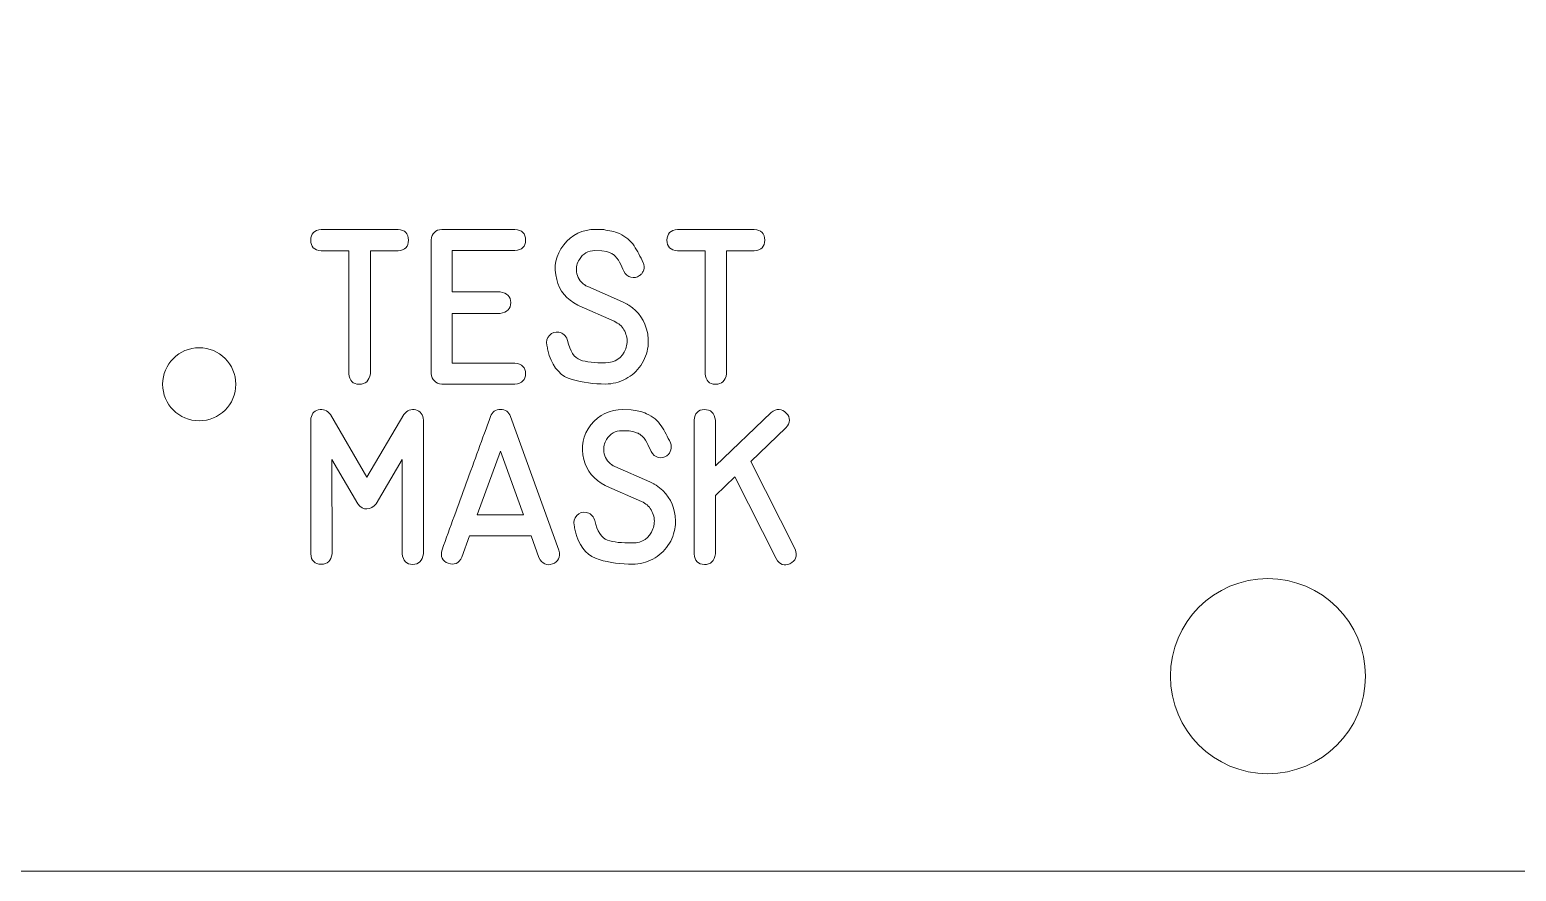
# Model space of a CAD drawing. Header units: millimetres. Extents: x -213 to 146, y -128 to 100.
# Drawn here: x -33.68 to -3.2, y -128.03 to -110.78 of the extents above; entities that cross this region are included whole.
import ezdxf

# ---------------------------------------------------------------- set-up
doc = ezdxf.new("R2010")
doc.units = ezdxf.units.MM
doc.header["$MEASUREMENT"] = 0
doc.layers.add('CUT', color=7, linetype='Continuous')
doc.layers.add('Engrave', color=7, linetype='Continuous')

msp = doc.modelspace()

# ---------------------------------------------------------------- linework, layer by layer
at = {"layer": 'CUT', "color": 250, "lineweight": 9}
for points, knots in [([(44.8641, -128.0302), (44.8641, -128.0302), (65.7599, -128.0302), (65.7599, -128.0302), (65.7599, -128.0302), (66.158, -128.03), (66.5397, -127.8716), (66.821, -127.5899), (66.821, -127.5899), (67.1023, -127.3083), (67.2602, -126.9283), (67.2599, -126.5302), (67.2599, -126.5302), (67.2599, -126.5302), (67.2599, -114.5427), (67.2599, -114.5427), (67.2599, -114.5427), (67.2589, -112.9524), (67.8897, -111.4269), (69.0135, -110.3017), (69.0135, -110.3017), (70.1373, -109.1764), (71.6696, -108.5437), (73.2599, -108.5427), (73.2599, -108.5427), (73.2599, -108.5427), (75.7224, -108.5427), (75.7224, -108.5427), (75.7224, -108.5427), (76.1205, -108.5425), (76.5022, -108.3841), (76.7835, -108.1024), (76.7835, -108.1024), (77.0648, -107.8208), (77.2227, -107.4408), (77.2224, -107.0427), (77.2224, -107.0427), (77.2224, -107.0427), (77.2224, -74.4177), (77.2224, -74.4177), (77.2224, -74.4177), (77.2222, -74.0196), (77.0638, -73.638), (76.7821, -73.3567), (76.7821, -73.3567), (76.5005, -73.0754), (76.1205, -72.9175), (75.7224, -72.9177), (75.7224, -72.9177), (75.7224, -72.9177), (73.2599, -72.9177), (73.2599, -72.9177), (73.2599, -72.9177), (71.6696, -72.9187), (70.1441, -72.288), (69.0189, -71.1642), (69.0189, -71.1642), (67.8937, -70.0404), (67.2609, -68.508), (67.2599, -66.9177), (67.2599, -66.9177), (67.2599, -66.9177), (67.2599, -54.9302), (67.2599, -54.9302), (67.2599, -54.9302), (67.2597, -54.5321), (67.1013, -54.1505), (66.8196, -53.8692), (66.8196, -53.8692), (66.538, -53.5879), (66.158, -53.43), (65.7599, -53.4302), (65.7599, -53.4302), (65.7599, -53.4302), (-55.7651, -53.4302), (-55.7651, -53.4302), (-55.7651, -53.4302), (-56.1631, -53.4305), (-56.5448, -53.5889), (-56.8261, -53.8705), (-56.8261, -53.8705), (-57.1074, -54.1522), (-57.2653, -54.5321), (-57.2651, -54.9302), (-57.2651, -54.9302), (-57.2651, -54.9302), (-57.2651, -66.9177), (-57.2651, -66.9177), (-57.2651, -66.9177), (-57.2641, -68.508), (-57.8948, -70.0336), (-59.0186, -71.1588), (-59.0186, -71.1588), (-60.1424, -72.284), (-61.6748, -72.9167), (-63.2651, -72.9177), (-63.2651, -72.9177), (-63.2651, -72.9177), (-65.7276, -72.9177), (-65.7276, -72.9177), (-65.7276, -72.9177), (-66.1256, -72.918), (-66.5073, -73.0764), (-66.7886, -73.358), (-66.7886, -73.358), (-67.0699, -73.6397), (-67.2278, -74.0196), (-67.2276, -74.4177), (-67.2276, -74.4177), (-67.2276, -74.4177), (-67.2276, -107.0427), (-67.2276, -107.0427), (-67.2276, -107.0427), (-67.2273, -107.4408), (-67.0689, -107.8225), (-66.7873, -108.1038), (-66.7873, -108.1038), (-66.5056, -108.3851), (-66.1256, -108.543), (-65.7276, -108.5427), (-65.7276, -108.5427), (-65.7276, -108.5427), (-63.2651, -108.5427), (-63.2651, -108.5427), (-63.2651, -108.5427), (-61.6748, -108.5417), (-60.1492, -109.1725), (-59.024, -110.2963), (-59.024, -110.2963), (-57.8988, -111.4201), (-57.2661, -112.9524), (-57.2651, -114.5427), (-57.2651, -114.5427), (-57.2651, -114.5427), (-57.2651, -126.5302), (-57.2651, -126.5302), (-57.2651, -126.5302), (-57.2648, -126.9283), (-57.1064, -127.31), (-56.8248, -127.5913), (-56.8248, -127.5913), (-56.5431, -127.8726), (-56.1631, -128.0305), (-55.7651, -128.0302), (-55.7651, -128.0302), (-55.7651, -128.0302), (44.8641, -128.0302), (44.8641, -128.0302)], [0, 0, 0, 0, 0.0263158, 0.0263158, 0.0263158, 0.0263158, 0.0526316, 0.0526316, 0.0526316, 0.0526316, 0.0789474, 0.0789474, 0.0789474, 0.0789474, 0.1052632, 0.1052632, 0.1052632, 0.1052632, 0.1315789, 0.1315789, 0.1315789, 0.1315789, 0.1578947, 0.1578947, 0.1578947, 0.1578947, 0.1842105, 0.1842105, 0.1842105, 0.1842105, 0.2105263, 0.2105263, 0.2105263, 0.2105263, 0.2368421, 0.2368421, 0.2368421, 0.2368421, 0.2631579, 0.2631579, 0.2631579, 0.2631579, 0.2894737, 0.2894737, 0.2894737, 0.2894737, 0.3157895, 0.3157895, 0.3157895, 0.3157895, 0.3421053, 0.3421053, 0.3421053, 0.3421053, 0.3684211, 0.3684211, 0.3684211, 0.3684211, 0.3947368, 0.3947368, 0.3947368, 0.3947368, 0.4210526, 0.4210526, 0.4210526, 0.4210526, 0.4473684, 0.4473684, 0.4473684, 0.4473684, 0.4736842, 0.4736842, 0.4736842, 0.4736842, 0.5, 0.5, 0.5, 0.5, 0.5263158, 0.5263158, 0.5263158, 0.5263158, 0.5526316, 0.5526316, 0.5526316, 0.5526316, 0.5789474, 0.5789474, 0.5789474, 0.5789474, 0.6052632, 0.6052632, 0.6052632, 0.6052632, 0.6315789, 0.6315789, 0.6315789, 0.6315789, 0.6578947, 0.6578947, 0.6578947, 0.6578947, 0.6842105, 0.6842105, 0.6842105, 0.6842105, 0.7105263, 0.7105263, 0.7105263, 0.7105263, 0.7368421, 0.7368421, 0.7368421, 0.7368421, 0.7631579, 0.7631579, 0.7631579, 0.7631579, 0.7894737, 0.7894737, 0.7894737, 0.7894737, 0.8157895, 0.8157895, 0.8157895, 0.8157895, 0.8421053, 0.8421053, 0.8421053, 0.8421053, 0.8684211, 0.8684211, 0.8684211, 0.8684211, 0.8947368, 0.8947368, 0.8947368, 0.8947368, 0.9210526, 0.9210526, 0.9210526, 0.9210526, 0.9473684, 0.9473684, 0.9473684, 0.9473684, 1, 1, 1, 1]), ([(-8.2931, -122.0302), (-9.3978, -122.0302), (-10.2931, -122.9257), (-10.2931, -124.0302), (-10.2931, -124.0302), (-10.2931, -125.1349), (-9.3978, -126.0302), (-8.2931, -126.0302), (-8.2931, -126.0302), (-7.1886, -126.0302), (-6.2931, -125.1349), (-6.2931, -124.0302), (-6.2931, -124.0302), (-6.2931, -122.9257), (-7.1886, -122.0302), (-8.2931, -122.0302)], [0, 0, 0, 0, 0.2, 0.2, 0.2, 0.2, 0.4, 0.4, 0.4, 0.4, 0.6, 0.6, 0.6, 0.6, 1, 1, 1, 1])]:
    msp.add_open_spline(points, degree=3, knots=knots, dxfattribs=at)
at = {"layer": 'Engrave', "color": 240, "lineweight": 9}
for points, knots in [([(-27.1366, -117.8278), (-27.1366, -117.8278), (-27.1366, -115.3069), (-27.1366, -115.3069), (-27.1366, -115.3069), (-27.1366, -115.3069), (-27.7054, -115.3069), (-27.7054, -115.3069), (-27.7054, -115.3069), (-27.8499, -115.2958), (-27.9224, -115.2228), (-27.9219, -115.0894), (-27.9219, -115.0894), (-27.9213, -114.9555), (-27.8488, -114.882), (-27.7054, -114.8698), (-27.7054, -114.8698), (-27.7054, -114.8698), (-26.1317, -114.8698), (-26.1317, -114.8698), (-26.1317, -114.8698), (-25.9894, -114.8809), (-25.9174, -114.9545), (-25.9169, -115.0894), (-25.9169, -115.0894), (-25.9163, -115.2238), (-25.9883, -115.2968), (-26.1317, -115.3069), (-26.1317, -115.3069), (-26.1317, -115.3069), (-26.699, -115.3069), (-26.699, -115.3069), (-26.699, -115.3069), (-26.699, -115.3069), (-26.699, -117.8278), (-26.699, -117.8278), (-26.699, -117.8278), (-26.7228, -117.9744), (-26.799, -118.0469), (-26.9281, -118.0448), (-26.9281, -118.0448), (-27.0567, -118.0427), (-27.126, -117.9702), (-27.1366, -117.8278)], [0, 0, 0, 0, 0.0833333, 0.0833333, 0.0833333, 0.0833333, 0.1666667, 0.1666667, 0.1666667, 0.1666667, 0.25, 0.25, 0.25, 0.25, 0.3333333, 0.3333333, 0.3333333, 0.3333333, 0.4166667, 0.4166667, 0.4166667, 0.4166667, 0.5, 0.5, 0.5, 0.5, 0.5833333, 0.5833333, 0.5833333, 0.5833333, 0.6666667, 0.6666667, 0.6666667, 0.6666667, 0.75, 0.75, 0.75, 0.75, 0.8333333, 0.8333333, 0.8333333, 0.8333333, 1, 1, 1, 1]), ([(-23.7335, -115.3021), (-23.7335, -115.3021), (-25.0189, -115.3021), (-25.0189, -115.3021), (-25.0189, -115.3021), (-25.0189, -115.3021), (-25.0189, -116.1504), (-25.0189, -116.1504), (-25.0189, -116.1504), (-25.0189, -116.1504), (-24.0389, -116.1504), (-24.0389, -116.1504), (-24.0389, -116.1504), (-23.8923, -116.1721), (-23.8193, -116.2456), (-23.8198, -116.371), (-23.8198, -116.371), (-23.8203, -116.497), (-23.8934, -116.57), (-24.0389, -116.5906), (-24.0389, -116.5906), (-24.0389, -116.5906), (-25.0189, -116.5906), (-25.0189, -116.5906), (-25.0189, -116.5906), (-25.0189, -116.5906), (-25.0189, -117.6093), (-25.0189, -117.6093), (-25.0189, -117.6093), (-25.0189, -117.6093), (-23.7335, -117.6093), (-23.7335, -117.6093), (-23.7335, -117.6093), (-23.588, -117.631), (-23.515, -117.7035), (-23.515, -117.8278), (-23.515, -117.8278), (-23.515, -117.9517), (-23.588, -118.0242), (-23.7335, -118.0448), (-23.7335, -118.0448), (-23.7335, -118.0448), (-25.2343, -118.0448), (-25.2343, -118.0448), (-25.2343, -118.0448), (-25.3634, -118.0284), (-25.4369, -117.9548), (-25.4544, -117.8247), (-25.4544, -117.8247), (-25.4544, -117.8247), (-25.4544, -115.0868), (-25.4544, -115.0868), (-25.4544, -115.0868), (-25.4348, -114.9502), (-25.3613, -114.8783), (-25.2343, -114.8698), (-25.2343, -114.8698), (-25.2343, -114.8698), (-23.7335, -114.8698), (-23.7335, -114.8698), (-23.7335, -114.8698), (-23.588, -114.8809), (-23.515, -114.9539), (-23.5155, -115.0878), (-23.5155, -115.0878), (-23.5161, -115.2217), (-23.5891, -115.2931), (-23.7335, -115.3021)], [0, 0, 0, 0, 0.0555556, 0.0555556, 0.0555556, 0.0555556, 0.1111111, 0.1111111, 0.1111111, 0.1111111, 0.1666667, 0.1666667, 0.1666667, 0.1666667, 0.2222222, 0.2222222, 0.2222222, 0.2222222, 0.2777778, 0.2777778, 0.2777778, 0.2777778, 0.3333333, 0.3333333, 0.3333333, 0.3333333, 0.3888889, 0.3888889, 0.3888889, 0.3888889, 0.4444444, 0.4444444, 0.4444444, 0.4444444, 0.5, 0.5, 0.5, 0.5, 0.5555556, 0.5555556, 0.5555556, 0.5555556, 0.6111111, 0.6111111, 0.6111111, 0.6111111, 0.6666667, 0.6666667, 0.6666667, 0.6666667, 0.7222222, 0.7222222, 0.7222222, 0.7222222, 0.7777778, 0.7777778, 0.7777778, 0.7777778, 0.8333333, 0.8333333, 0.8333333, 0.8333333, 0.8888889, 0.8888889, 0.8888889, 0.8888889, 1, 1, 1, 1]), ([(-21.5248, -116.3552), (-21.5248, -116.3552), (-21.5, -116.3658), (-21.5, -116.3658), (-21.5, -116.3658), (-21.5, -116.3658), (-21.4719, -116.3795), (-21.4719, -116.3795), (-21.4719, -116.3795), (-21.4719, -116.3795), (-21.4471, -116.3938), (-21.4471, -116.3938), (-21.4471, -116.3938), (-21.4402, -116.3991), (-21.4317, -116.4039), (-21.4232, -116.4086), (-21.4232, -116.4086), (-21.4142, -116.4128), (-21.4058, -116.4181), (-21.3973, -116.4229), (-21.3973, -116.4229), (-21.1931, -116.5573), (-21.0661, -116.7436), (-21.0179, -116.9812), (-21.0179, -116.9812), (-20.9994, -117.0743), (-20.9951, -117.1701), (-21.0052, -117.268), (-21.0052, -117.268), (-21.0221, -117.4087), (-21.0713, -117.5384), (-21.1534, -117.658), (-21.1534, -117.658), (-21.2354, -117.7776), (-21.3386, -117.8696), (-21.4624, -117.9347), (-21.4624, -117.9347), (-21.5958, -118.0051), (-21.7339, -118.04), (-21.8767, -118.04), (-21.8767, -118.04), (-22.1165, -118.04), (-22.3451, -118.0093), (-22.5636, -117.948), (-22.5636, -117.948), (-22.7816, -117.8866), (-22.9372, -117.722), (-23.0298, -117.4542), (-23.0298, -117.4542), (-23.0425, -117.4199), (-23.0515, -117.3849), (-23.0578, -117.3489), (-23.0578, -117.3489), (-23.0642, -117.3124), (-23.0716, -117.2764), (-23.0795, -117.2399), (-23.0795, -117.2399), (-23.0949, -117.1659), (-23.0769, -117.1002), (-23.0245, -117.0431), (-23.0245, -117.0431), (-22.9726, -116.9865), (-22.9076, -116.9648), (-22.8303, -116.978), (-22.8303, -116.978), (-22.7483, -116.9949), (-22.6917, -117.0452), (-22.6594, -117.1299), (-22.6594, -117.1299), (-22.6594, -117.1299), (-22.6546, -117.1442), (-22.6546, -117.1442), (-22.6546, -117.1442), (-22.6054, -117.3685), (-22.5186, -117.5024), (-22.3953, -117.5458), (-22.3953, -117.5458), (-22.2715, -117.5892), (-22.1, -117.6088), (-21.8799, -117.6045), (-21.8799, -117.6045), (-21.6772, -117.6045), (-21.5381, -117.5093), (-21.4624, -117.3193), (-21.4624, -117.3193), (-21.4296, -117.2346), (-21.4243, -117.1463), (-21.4471, -117.0547), (-21.4471, -117.0547), (-21.4698, -116.9637), (-21.5148, -116.887), (-21.582, -116.8261), (-21.582, -116.8261), (-21.6122, -116.8002), (-21.6513, -116.7764), (-21.7, -116.7536), (-21.7, -116.7536), (-21.7, -116.7536), (-22.4175, -116.4388), (-22.4175, -116.4388), (-22.4175, -116.4388), (-22.4175, -116.4388), (-22.4408, -116.4261), (-22.4408, -116.4261), (-22.4408, -116.4261), (-22.6758, -116.3023), (-22.8213, -116.126), (-22.8779, -115.8974), (-22.8779, -115.8974), (-22.9472, -115.6329), (-22.8991, -115.3958), (-22.7329, -115.1852), (-22.7329, -115.1852), (-22.5673, -114.9751), (-22.3493, -114.8698), (-22.0799, -114.8698), (-22.0799, -114.8698), (-22.0799, -114.8698), (-21.909, -114.8746), (-21.909, -114.8746), (-21.909, -114.8746), (-21.8535, -114.8846), (-21.7995, -114.8947), (-21.7482, -114.9047), (-21.7482, -114.9047), (-21.6963, -114.9142), (-21.6439, -114.9312), (-21.5915, -114.955), (-21.5915, -114.955), (-21.4613, -115.0158), (-21.3613, -115.1), (-21.292, -115.2063), (-21.292, -115.2063), (-21.2227, -115.3127), (-21.1602, -115.4281), (-21.1047, -115.5519), (-21.1047, -115.5519), (-21.0994, -115.5635), (-21.0946, -115.5768), (-21.0904, -115.5921), (-21.0904, -115.5921), (-21.0793, -115.6429), (-21.0846, -115.6889), (-21.1063, -115.7302), (-21.1063, -115.7302), (-21.1184, -115.7562), (-21.1317, -115.7757), (-21.1449, -115.789), (-21.1449, -115.789), (-21.1581, -115.8027), (-21.1692, -115.8117), (-21.1772, -115.817), (-21.1772, -115.817), (-21.2312, -115.8551), (-21.2899, -115.8667), (-21.3539, -115.8509), (-21.3539, -115.8509), (-21.4185, -115.8366), (-21.4672, -115.7953), (-21.5016, -115.727), (-21.5016, -115.727), (-21.5285, -115.6673), (-21.5571, -115.6059), (-21.5873, -115.5434), (-21.5873, -115.5434), (-21.618, -115.481), (-21.6608, -115.4291), (-21.7153, -115.3873), (-21.7153, -115.3873), (-21.7381, -115.3709), (-21.7603, -115.3587), (-21.7815, -115.3513), (-21.7815, -115.3513), (-21.8027, -115.3434), (-21.8259, -115.3349), (-21.8519, -115.3254), (-21.8519, -115.3254), (-21.8519, -115.3254), (-21.9524, -115.3085), (-21.9524, -115.3085), (-21.9524, -115.3085), (-21.9524, -115.3085), (-22.0953, -115.3037), (-22.0953, -115.3037), (-22.0953, -115.3037), (-22.2339, -115.3058), (-22.3398, -115.3656), (-22.4128, -115.4836), (-22.4128, -115.4836), (-22.4625, -115.5593), (-22.481, -115.6434), (-22.4689, -115.7366), (-22.4689, -115.7366), (-22.4546, -115.8509), (-22.4006, -115.9398), (-22.3075, -116.0033), (-22.3075, -116.0033), (-22.3032, -116.0059), (-22.299, -116.0096), (-22.2937, -116.0133), (-22.2937, -116.0133), (-22.2884, -116.0165), (-22.2826, -116.0202), (-22.2768, -116.0234), (-22.2768, -116.0234), (-22.2768, -116.0234), (-22.2593, -116.0308), (-22.2593, -116.0308), (-22.2593, -116.0308), (-22.2593, -116.0308), (-22.2408, -116.0387), (-22.2408, -116.0387), (-22.2408, -116.0387), (-22.2408, -116.0387), (-21.5248, -116.3552), (-21.5248, -116.3552)], [0, 0, 0, 0, 0.0181818, 0.0181818, 0.0181818, 0.0181818, 0.0363636, 0.0363636, 0.0363636, 0.0363636, 0.0545455, 0.0545455, 0.0545455, 0.0545455, 0.0727273, 0.0727273, 0.0727273, 0.0727273, 0.0909091, 0.0909091, 0.0909091, 0.0909091, 0.1090909, 0.1090909, 0.1090909, 0.1090909, 0.1272727, 0.1272727, 0.1272727, 0.1272727, 0.1454545, 0.1454545, 0.1454545, 0.1454545, 0.1636364, 0.1636364, 0.1636364, 0.1636364, 0.1818182, 0.1818182, 0.1818182, 0.1818182, 0.2, 0.2, 0.2, 0.2, 0.2181818, 0.2181818, 0.2181818, 0.2181818, 0.2363636, 0.2363636, 0.2363636, 0.2363636, 0.2545455, 0.2545455, 0.2545455, 0.2545455, 0.2727273, 0.2727273, 0.2727273, 0.2727273, 0.2909091, 0.2909091, 0.2909091, 0.2909091, 0.3090909, 0.3090909, 0.3090909, 0.3090909, 0.3272727, 0.3272727, 0.3272727, 0.3272727, 0.3454545, 0.3454545, 0.3454545, 0.3454545, 0.3636364, 0.3636364, 0.3636364, 0.3636364, 0.3818182, 0.3818182, 0.3818182, 0.3818182, 0.4, 0.4, 0.4, 0.4, 0.4181818, 0.4181818, 0.4181818, 0.4181818, 0.4363636, 0.4363636, 0.4363636, 0.4363636, 0.4545455, 0.4545455, 0.4545455, 0.4545455, 0.4727273, 0.4727273, 0.4727273, 0.4727273, 0.4909091, 0.4909091, 0.4909091, 0.4909091, 0.5090909, 0.5090909, 0.5090909, 0.5090909, 0.5272727, 0.5272727, 0.5272727, 0.5272727, 0.5454545, 0.5454545, 0.5454545, 0.5454545, 0.5636364, 0.5636364, 0.5636364, 0.5636364, 0.5818182, 0.5818182, 0.5818182, 0.5818182, 0.6, 0.6, 0.6, 0.6, 0.6181818, 0.6181818, 0.6181818, 0.6181818, 0.6363636, 0.6363636, 0.6363636, 0.6363636, 0.6545455, 0.6545455, 0.6545455, 0.6545455, 0.6727273, 0.6727273, 0.6727273, 0.6727273, 0.6909091, 0.6909091, 0.6909091, 0.6909091, 0.7090909, 0.7090909, 0.7090909, 0.7090909, 0.7272727, 0.7272727, 0.7272727, 0.7272727, 0.7454545, 0.7454545, 0.7454545, 0.7454545, 0.7636364, 0.7636364, 0.7636364, 0.7636364, 0.7818182, 0.7818182, 0.7818182, 0.7818182, 0.8, 0.8, 0.8, 0.8, 0.8181818, 0.8181818, 0.8181818, 0.8181818, 0.8363636, 0.8363636, 0.8363636, 0.8363636, 0.8545455, 0.8545455, 0.8545455, 0.8545455, 0.8727273, 0.8727273, 0.8727273, 0.8727273, 0.8909091, 0.8909091, 0.8909091, 0.8909091, 0.9090909, 0.9090909, 0.9090909, 0.9090909, 0.9272727, 0.9272727, 0.9272727, 0.9272727, 0.9454545, 0.9454545, 0.9454545, 0.9454545, 0.9636364, 0.9636364, 0.9636364, 0.9636364, 1, 1, 1, 1]), ([(-19.8305, -117.8278), (-19.8305, -117.8278), (-19.8305, -115.3069), (-19.8305, -115.3069), (-19.8305, -115.3069), (-19.8305, -115.3069), (-20.3993, -115.3069), (-20.3993, -115.3069), (-20.3993, -115.3069), (-20.5438, -115.2958), (-20.6163, -115.2228), (-20.6158, -115.0894), (-20.6158, -115.0894), (-20.6152, -114.9555), (-20.5427, -114.882), (-20.3993, -114.8698), (-20.3993, -114.8698), (-20.3993, -114.8698), (-18.8256, -114.8698), (-18.8256, -114.8698), (-18.8256, -114.8698), (-18.6833, -114.8809), (-18.6113, -114.9545), (-18.6108, -115.0894), (-18.6108, -115.0894), (-18.6102, -115.2238), (-18.6822, -115.2968), (-18.8256, -115.3069), (-18.8256, -115.3069), (-18.8256, -115.3069), (-19.3929, -115.3069), (-19.3929, -115.3069), (-19.3929, -115.3069), (-19.3929, -115.3069), (-19.3929, -117.8278), (-19.3929, -117.8278), (-19.3929, -117.8278), (-19.4167, -117.9744), (-19.4929, -118.0469), (-19.622, -118.0448), (-19.622, -118.0448), (-19.7506, -118.0427), (-19.8199, -117.9702), (-19.8305, -117.8278)], [0, 0, 0, 0, 0.0833333, 0.0833333, 0.0833333, 0.0833333, 0.1666667, 0.1666667, 0.1666667, 0.1666667, 0.25, 0.25, 0.25, 0.25, 0.3333333, 0.3333333, 0.3333333, 0.3333333, 0.4166667, 0.4166667, 0.4166667, 0.4166667, 0.5, 0.5, 0.5, 0.5, 0.5833333, 0.5833333, 0.5833333, 0.5833333, 0.6666667, 0.6666667, 0.6666667, 0.6666667, 0.75, 0.75, 0.75, 0.75, 0.8333333, 0.8333333, 0.8333333, 0.8333333, 1, 1, 1, 1]), ([(-30.2081, -117.2948), (-30.6223, -117.2948), (-30.9581, -117.6306), (-30.9581, -118.0448), (-30.9581, -118.0448), (-30.9581, -118.459), (-30.6223, -118.7948), (-30.2081, -118.7948), (-30.2081, -118.7948), (-29.7939, -118.7948), (-29.4581, -118.459), (-29.4581, -118.0448), (-29.4581, -118.0448), (-29.4581, -117.6306), (-29.7939, -117.2948), (-30.2081, -117.2948)], [0, 0, 0, 0, 0.2, 0.2, 0.2, 0.2, 0.4, 0.4, 0.4, 0.4, 0.6, 0.6, 0.6, 0.6, 1, 1, 1, 1]), ([(-25.611, -121.5208), (-25.6338, -121.6653), (-25.7068, -121.7378), (-25.8301, -121.7373), (-25.8301, -121.7373), (-25.9539, -121.7367), (-26.0264, -121.6642), (-26.0481, -121.5208), (-26.0481, -121.5208), (-26.0481, -121.5208), (-26.0481, -119.5846), (-26.0481, -119.5846), (-26.0481, -119.5846), (-26.0481, -119.5846), (-26.5799, -120.4943), (-26.5799, -120.4943), (-26.5799, -120.4943), (-26.6365, -120.5625), (-26.7, -120.5985), (-26.7699, -120.6017), (-26.7699, -120.6017), (-26.8397, -120.6043), (-26.9016, -120.5689), (-26.9567, -120.4943), (-26.9567, -120.4943), (-26.9567, -120.4943), (-27.4853, -119.5889), (-27.4853, -119.5889), (-27.4853, -119.5889), (-27.4853, -119.5889), (-27.4837, -121.5208), (-27.4837, -121.5208), (-27.4837, -121.5208), (-27.5001, -121.6642), (-27.5747, -121.7362), (-27.7076, -121.7357), (-27.7076, -121.7357), (-27.8404, -121.7352), (-27.9118, -121.6632), (-27.9224, -121.5208), (-27.9224, -121.5208), (-27.9224, -121.5208), (-27.9224, -118.7829), (-27.9224, -118.7829), (-27.9224, -118.7829), (-27.9139, -118.6639), (-27.8621, -118.593), (-27.7658, -118.5697), (-27.7658, -118.5697), (-27.6695, -118.5464), (-27.5858, -118.5792), (-27.5144, -118.6681), (-27.5144, -118.6681), (-27.5144, -118.6681), (-26.7688, -119.9503), (-26.7688, -119.9503), (-26.7688, -119.9503), (-26.7688, -119.9503), (-26.0153, -118.6681), (-26.0153, -118.6681), (-26.0153, -118.6681), (-25.9444, -118.5792), (-25.8613, -118.5469), (-25.7666, -118.5707), (-25.7666, -118.5707), (-25.6724, -118.5945), (-25.62, -118.6649), (-25.611, -118.7829), (-25.611, -118.7829), (-25.611, -118.7829), (-25.611, -121.5208), (-25.611, -121.5208)], [0, 0, 0, 0, 0.0526316, 0.0526316, 0.0526316, 0.0526316, 0.1052632, 0.1052632, 0.1052632, 0.1052632, 0.1578947, 0.1578947, 0.1578947, 0.1578947, 0.2105263, 0.2105263, 0.2105263, 0.2105263, 0.2631579, 0.2631579, 0.2631579, 0.2631579, 0.3157895, 0.3157895, 0.3157895, 0.3157895, 0.3684211, 0.3684211, 0.3684211, 0.3684211, 0.4210526, 0.4210526, 0.4210526, 0.4210526, 0.4736842, 0.4736842, 0.4736842, 0.4736842, 0.5263158, 0.5263158, 0.5263158, 0.5263158, 0.5789474, 0.5789474, 0.5789474, 0.5789474, 0.6315789, 0.6315789, 0.6315789, 0.6315789, 0.6842105, 0.6842105, 0.6842105, 0.6842105, 0.7368421, 0.7368421, 0.7368421, 0.7368421, 0.7894737, 0.7894737, 0.7894737, 0.7894737, 0.8421053, 0.8421053, 0.8421053, 0.8421053, 0.8947368, 0.8947368, 0.8947368, 0.8947368, 1, 1, 1, 1]), ([(-25.2279, -121.4388), (-25.0628, -120.9827), (-24.8972, -120.5271), (-24.7315, -120.072), (-24.7315, -120.072), (-24.5654, -119.6169), (-24.3992, -119.1613), (-24.2331, -118.7057), (-24.2331, -118.7057), (-24.1987, -118.6115), (-24.1309, -118.5639), (-24.0299, -118.5628), (-24.0299, -118.5628), (-23.9283, -118.5617), (-23.86, -118.6094), (-23.8251, -118.7057), (-23.8251, -118.7057), (-23.8251, -118.7057), (-22.8313, -121.4462), (-22.8313, -121.4462), (-22.8313, -121.4462), (-22.8006, -121.5923), (-22.845, -121.6859), (-22.9646, -121.7283), (-22.9646, -121.7283), (-23.0848, -121.7711), (-23.1768, -121.7272), (-23.2425, -121.5981), (-23.2425, -121.5981), (-23.2425, -121.5981), (-23.4017, -121.1547), (-23.4017, -121.1547), (-23.4017, -121.1547), (-23.4017, -121.1547), (-24.6654, -121.1547), (-24.6654, -121.1547), (-24.6654, -121.1547), (-24.6654, -121.1547), (-24.8204, -121.5875), (-24.8204, -121.5875), (-24.8204, -121.5875), (-24.8866, -121.7177), (-24.9808, -121.76), (-25.1025, -121.715), (-25.1025, -121.715), (-25.2247, -121.6706), (-25.2665, -121.578), (-25.2279, -121.4388)], [0, 0, 0, 0, 0.0769231, 0.0769231, 0.0769231, 0.0769231, 0.1538462, 0.1538462, 0.1538462, 0.1538462, 0.2307692, 0.2307692, 0.2307692, 0.2307692, 0.3076923, 0.3076923, 0.3076923, 0.3076923, 0.3846154, 0.3846154, 0.3846154, 0.3846154, 0.4615385, 0.4615385, 0.4615385, 0.4615385, 0.5384615, 0.5384615, 0.5384615, 0.5384615, 0.6153846, 0.6153846, 0.6153846, 0.6153846, 0.6923077, 0.6923077, 0.6923077, 0.6923077, 0.7692308, 0.7692308, 0.7692308, 0.7692308, 0.8461538, 0.8461538, 0.8461538, 0.8461538, 1, 1, 1, 1]), ([(-20.9665, -120.0482), (-20.9665, -120.0482), (-20.9417, -120.0588), (-20.9417, -120.0588), (-20.9417, -120.0588), (-20.9417, -120.0588), (-20.9136, -120.0725), (-20.9136, -120.0725), (-20.9136, -120.0725), (-20.9136, -120.0725), (-20.8888, -120.0868), (-20.8888, -120.0868), (-20.8888, -120.0868), (-20.8819, -120.0921), (-20.8734, -120.0969), (-20.8649, -120.1016), (-20.8649, -120.1016), (-20.8559, -120.1058), (-20.8475, -120.1111), (-20.839, -120.1159), (-20.839, -120.1159), (-20.6348, -120.2503), (-20.5078, -120.4366), (-20.4596, -120.6742), (-20.4596, -120.6742), (-20.4411, -120.7673), (-20.4368, -120.8631), (-20.4469, -120.961), (-20.4469, -120.961), (-20.4638, -121.1017), (-20.513, -121.2314), (-20.5951, -121.351), (-20.5951, -121.351), (-20.6771, -121.4706), (-20.7803, -121.5626), (-20.9041, -121.6277), (-20.9041, -121.6277), (-21.0375, -121.6981), (-21.1756, -121.733), (-21.3184, -121.733), (-21.3184, -121.733), (-21.5582, -121.733), (-21.7868, -121.7023), (-22.0053, -121.641), (-22.0053, -121.641), (-22.2233, -121.5796), (-22.3789, -121.415), (-22.4715, -121.1472), (-22.4715, -121.1472), (-22.4842, -121.1129), (-22.4932, -121.0779), (-22.4995, -121.0419), (-22.4995, -121.0419), (-22.5059, -121.0054), (-22.5133, -120.9694), (-22.5212, -120.9329), (-22.5212, -120.9329), (-22.5366, -120.8589), (-22.5186, -120.7932), (-22.4662, -120.7361), (-22.4662, -120.7361), (-22.4143, -120.6795), (-22.3493, -120.6578), (-22.272, -120.671), (-22.272, -120.671), (-22.19, -120.6879), (-22.1334, -120.7382), (-22.1011, -120.8229), (-22.1011, -120.8229), (-22.1011, -120.8229), (-22.0963, -120.8372), (-22.0963, -120.8372), (-22.0963, -120.8372), (-22.0471, -121.0615), (-21.9603, -121.1954), (-21.837, -121.2388), (-21.837, -121.2388), (-21.7132, -121.2822), (-21.5417, -121.3018), (-21.3216, -121.2975), (-21.3216, -121.2975), (-21.1189, -121.2975), (-20.9798, -121.2023), (-20.9041, -121.0123), (-20.9041, -121.0123), (-20.8713, -120.9276), (-20.866, -120.8393), (-20.8888, -120.7477), (-20.8888, -120.7477), (-20.9115, -120.6567), (-20.9565, -120.58), (-21.0237, -120.5191), (-21.0237, -120.5191), (-21.0539, -120.4932), (-21.093, -120.4694), (-21.1417, -120.4466), (-21.1417, -120.4466), (-21.1417, -120.4466), (-21.8592, -120.1318), (-21.8592, -120.1318), (-21.8592, -120.1318), (-21.8592, -120.1318), (-21.8825, -120.1191), (-21.8825, -120.1191), (-21.8825, -120.1191), (-22.1175, -119.9953), (-22.263, -119.819), (-22.3196, -119.5904), (-22.3196, -119.5904), (-22.3889, -119.3259), (-22.3408, -119.0888), (-22.1746, -118.8782), (-22.1746, -118.8782), (-22.009, -118.6681), (-21.791, -118.5628), (-21.5216, -118.5628), (-21.5216, -118.5628), (-21.5216, -118.5628), (-21.3507, -118.5676), (-21.3507, -118.5676), (-21.3507, -118.5676), (-21.2952, -118.5776), (-21.2412, -118.5877), (-21.1899, -118.5977), (-21.1899, -118.5977), (-21.138, -118.6072), (-21.0856, -118.6242), (-21.0332, -118.648), (-21.0332, -118.648), (-20.903, -118.7088), (-20.803, -118.793), (-20.7337, -118.8993), (-20.7337, -118.8993), (-20.6644, -119.0057), (-20.6019, -119.1211), (-20.5464, -119.2449), (-20.5464, -119.2449), (-20.5411, -119.2565), (-20.5363, -119.2698), (-20.5321, -119.2851), (-20.5321, -119.2851), (-20.521, -119.3359), (-20.5263, -119.3819), (-20.548, -119.4232), (-20.548, -119.4232), (-20.5601, -119.4492), (-20.5734, -119.4687), (-20.5866, -119.482), (-20.5866, -119.482), (-20.5998, -119.4957), (-20.6109, -119.5047), (-20.6189, -119.51), (-20.6189, -119.51), (-20.6729, -119.5481), (-20.7316, -119.5597), (-20.7956, -119.5439), (-20.7956, -119.5439), (-20.8602, -119.5296), (-20.9089, -119.4883), (-20.9433, -119.42), (-20.9433, -119.42), (-20.9702, -119.3603), (-20.9988, -119.2989), (-21.029, -119.2364), (-21.029, -119.2364), (-21.0597, -119.174), (-21.1025, -119.1221), (-21.157, -119.0803), (-21.157, -119.0803), (-21.1798, -119.0639), (-21.202, -119.0517), (-21.2232, -119.0443), (-21.2232, -119.0443), (-21.2444, -119.0364), (-21.2676, -119.0279), (-21.2936, -119.0184), (-21.2936, -119.0184), (-21.2936, -119.0184), (-21.3941, -119.0015), (-21.3941, -119.0015), (-21.3941, -119.0015), (-21.3941, -119.0015), (-21.537, -118.9967), (-21.537, -118.9967), (-21.537, -118.9967), (-21.6756, -118.9988), (-21.7815, -119.0586), (-21.8545, -119.1766), (-21.8545, -119.1766), (-21.9042, -119.2523), (-21.9227, -119.3364), (-21.9106, -119.4296), (-21.9106, -119.4296), (-21.8963, -119.5439), (-21.8423, -119.6328), (-21.7492, -119.6963), (-21.7492, -119.6963), (-21.7449, -119.6989), (-21.7407, -119.7026), (-21.7354, -119.7063), (-21.7354, -119.7063), (-21.7301, -119.7095), (-21.7243, -119.7132), (-21.7185, -119.7164), (-21.7185, -119.7164), (-21.7185, -119.7164), (-21.701, -119.7238), (-21.701, -119.7238), (-21.701, -119.7238), (-21.701, -119.7238), (-21.6825, -119.7317), (-21.6825, -119.7317), (-21.6825, -119.7317), (-21.6825, -119.7317), (-20.9665, -120.0482), (-20.9665, -120.0482)], [0, 0, 0, 0, 0.0181818, 0.0181818, 0.0181818, 0.0181818, 0.0363636, 0.0363636, 0.0363636, 0.0363636, 0.0545455, 0.0545455, 0.0545455, 0.0545455, 0.0727273, 0.0727273, 0.0727273, 0.0727273, 0.0909091, 0.0909091, 0.0909091, 0.0909091, 0.1090909, 0.1090909, 0.1090909, 0.1090909, 0.1272727, 0.1272727, 0.1272727, 0.1272727, 0.1454545, 0.1454545, 0.1454545, 0.1454545, 0.1636364, 0.1636364, 0.1636364, 0.1636364, 0.1818182, 0.1818182, 0.1818182, 0.1818182, 0.2, 0.2, 0.2, 0.2, 0.2181818, 0.2181818, 0.2181818, 0.2181818, 0.2363636, 0.2363636, 0.2363636, 0.2363636, 0.2545455, 0.2545455, 0.2545455, 0.2545455, 0.2727273, 0.2727273, 0.2727273, 0.2727273, 0.2909091, 0.2909091, 0.2909091, 0.2909091, 0.3090909, 0.3090909, 0.3090909, 0.3090909, 0.3272727, 0.3272727, 0.3272727, 0.3272727, 0.3454545, 0.3454545, 0.3454545, 0.3454545, 0.3636364, 0.3636364, 0.3636364, 0.3636364, 0.3818182, 0.3818182, 0.3818182, 0.3818182, 0.4, 0.4, 0.4, 0.4, 0.4181818, 0.4181818, 0.4181818, 0.4181818, 0.4363636, 0.4363636, 0.4363636, 0.4363636, 0.4545455, 0.4545455, 0.4545455, 0.4545455, 0.4727273, 0.4727273, 0.4727273, 0.4727273, 0.4909091, 0.4909091, 0.4909091, 0.4909091, 0.5090909, 0.5090909, 0.5090909, 0.5090909, 0.5272727, 0.5272727, 0.5272727, 0.5272727, 0.5454545, 0.5454545, 0.5454545, 0.5454545, 0.5636364, 0.5636364, 0.5636364, 0.5636364, 0.5818182, 0.5818182, 0.5818182, 0.5818182, 0.6, 0.6, 0.6, 0.6, 0.6181818, 0.6181818, 0.6181818, 0.6181818, 0.6363636, 0.6363636, 0.6363636, 0.6363636, 0.6545455, 0.6545455, 0.6545455, 0.6545455, 0.6727273, 0.6727273, 0.6727273, 0.6727273, 0.6909091, 0.6909091, 0.6909091, 0.6909091, 0.7090909, 0.7090909, 0.7090909, 0.7090909, 0.7272727, 0.7272727, 0.7272727, 0.7272727, 0.7454545, 0.7454545, 0.7454545, 0.7454545, 0.7636364, 0.7636364, 0.7636364, 0.7636364, 0.7818182, 0.7818182, 0.7818182, 0.7818182, 0.8, 0.8, 0.8, 0.8, 0.8181818, 0.8181818, 0.8181818, 0.8181818, 0.8363636, 0.8363636, 0.8363636, 0.8363636, 0.8545455, 0.8545455, 0.8545455, 0.8545455, 0.8727273, 0.8727273, 0.8727273, 0.8727273, 0.8909091, 0.8909091, 0.8909091, 0.8909091, 0.9090909, 0.9090909, 0.9090909, 0.9090909, 0.9272727, 0.9272727, 0.9272727, 0.9272727, 0.9454545, 0.9454545, 0.9454545, 0.9454545, 0.9636364, 0.9636364, 0.9636364, 0.9636364, 1, 1, 1, 1]), ([(-18.4827, -118.6215), (-18.3652, -118.5358), (-18.2604, -118.5411), (-18.1699, -118.6364), (-18.1699, -118.6364), (-18.0789, -118.7321), (-18.0816, -118.8327), (-18.1773, -118.938), (-18.1773, -118.938), (-18.1773, -118.938), (-18.8954, -119.628), (-18.8954, -119.628), (-18.8954, -119.628), (-18.8954, -119.628), (-17.9853, -121.4229), (-17.9853, -121.4229), (-17.9853, -121.4229), (-17.9419, -121.569), (-17.9778, -121.669), (-18.0937, -121.724), (-18.0937, -121.724), (-18.2096, -121.7785), (-18.3038, -121.7442), (-18.3758, -121.6198), (-18.3758, -121.6198), (-18.3758, -121.6198), (-19.2256, -119.9439), (-19.2256, -119.9439), (-19.2256, -119.9439), (-19.2256, -119.9439), (-19.6209, -120.3255), (-19.6209, -120.3255), (-19.6209, -120.3255), (-19.6209, -120.3255), (-19.6209, -121.524), (-19.6209, -121.524), (-19.6209, -121.524), (-19.6437, -121.6695), (-19.7193, -121.7415), (-19.8484, -121.7399), (-19.8484, -121.7399), (-19.9781, -121.7383), (-20.0474, -121.6664), (-20.058, -121.524), (-20.058, -121.524), (-20.058, -121.524), (-20.058, -118.7829), (-20.058, -118.7829), (-20.058, -118.7829), (-20.0474, -118.6395), (-19.9781, -118.566), (-19.8484, -118.5633), (-19.8484, -118.5633), (-19.7193, -118.5612), (-19.6437, -118.6342), (-19.6209, -118.7829), (-19.6209, -118.7829), (-19.6209, -118.7829), (-19.6209, -119.718), (-19.6209, -119.718), (-19.6209, -119.718), (-19.6209, -119.718), (-18.4827, -118.6215), (-18.4827, -118.6215)], [0, 0, 0, 0, 0.0588235, 0.0588235, 0.0588235, 0.0588235, 0.1176471, 0.1176471, 0.1176471, 0.1176471, 0.1764706, 0.1764706, 0.1764706, 0.1764706, 0.2352941, 0.2352941, 0.2352941, 0.2352941, 0.2941176, 0.2941176, 0.2941176, 0.2941176, 0.3529412, 0.3529412, 0.3529412, 0.3529412, 0.4117647, 0.4117647, 0.4117647, 0.4117647, 0.4705882, 0.4705882, 0.4705882, 0.4705882, 0.5294118, 0.5294118, 0.5294118, 0.5294118, 0.5882353, 0.5882353, 0.5882353, 0.5882353, 0.6470588, 0.6470588, 0.6470588, 0.6470588, 0.7058824, 0.7058824, 0.7058824, 0.7058824, 0.7647059, 0.7647059, 0.7647059, 0.7647059, 0.8235294, 0.8235294, 0.8235294, 0.8235294, 0.8823529, 0.8823529, 0.8823529, 0.8823529, 1, 1, 1, 1]), ([(-23.56, -120.7192), (-23.56, -120.7192), (-24.0314, -119.4169), (-24.0314, -119.4169), (-24.0314, -119.4169), (-24.0314, -119.4169), (-24.5056, -120.7192), (-24.5056, -120.7192), (-24.5056, -120.7192), (-24.5056, -120.7192), (-23.56, -120.7192), (-23.56, -120.7192)], [0, 0, 0, 0, 0.25, 0.25, 0.25, 0.25, 0.5, 0.5, 0.5, 0.5, 1, 1, 1, 1]), ([(-24.0314, -119.4169), (-24.0314, -119.4169), (-23.56, -120.7192), (-23.56, -120.7192), (-23.56, -120.7192), (-23.56, -120.7192), (-24.0314, -119.4169), (-24.0314, -119.4169)], [0, 0, 0, 0, 0.3333333, 0.3333333, 0.3333333, 0.3333333, 1, 1, 1, 1])]:
    msp.add_open_spline(points, degree=3, knots=knots, dxfattribs=at)

doc.saveas('drawing.dxf')
